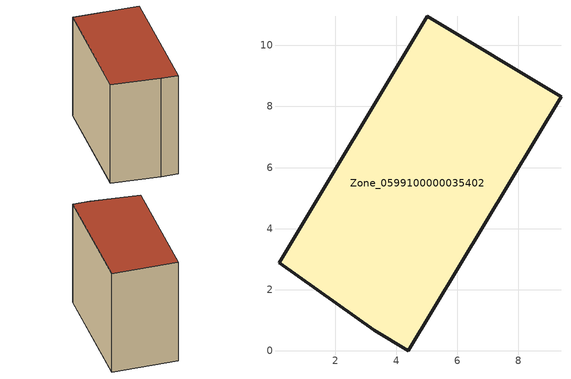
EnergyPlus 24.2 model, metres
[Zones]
Zone_0599100000035402
 floor ground (C_G): 3.27,0.67 0.15,2.88 5.01,10.95 9.39,8.32 4.38,0 z0
 wall outside (C_F): 4.38,0 9.39,8.32 5.01,10.95 0.15,2.88 3.27,0.67 4.38,0 z0:8.58
 roof outside (C_R): 3.27,0.67 4.38,0 9.39,8.32 5.01,10.95 0.15,2.88 z8.58
[BUILDING]
Pand.0599100000035402: North Axis=0; Terrain=City; Loads Convergence Tolerance Value=0.04; Temperature Convergence Tolerance Value=0.4; Solar Distribution=FullExterior; Maximum Number of Warmup Days=25; Minimum Number of Warmup Days=1
[Site:Location]
Rotterdam.The.Hague.AP_ZH_NLD Design_Conditions: Latitude=51.96; Longitude=4.45; Time Zone=1; Elevation=-4.5
[SITE:GROUNDTEMPERATURE:BUILDINGSURFACE]
18, 18, 18, 18, 18, 18, 18, 18, 18, 18, 18, 18
[MATERIAL] Thermal Absorptance=0.9; Solar Absorptance=0.7; Visible Absorptance=0.7
Name | Roughness | Thickness | Conductivity | Density | Specific Heat
G.TI.1975-1991 | MediumSmooth | 0.15 | 0.288461 | 540 | 1210
F.TI.1975-1991 | Rough | 0.3 | 0.230769 | 1920 | 840
R.TI.1975-1991 | MediumRough | 0.2 | 0.153846 | 1500 | 1000
[CONSTRUCTION]
C_G: G.TI.1975-1991
C_F: F.TI.1975-1991
C_R: R.TI.1975-1991
[ZONE]
Zone_0599100000035402: Type=1; Multiplier=1; Ceiling Height=Autocalculate; Volume=Autocalculate; Floor Area=autocalculate; Part of Total Floor Area=Yes
[ZONEINFILTRATION:DESIGNFLOWRATE]
Infil_Zone_0599100000035402: Zone or ZoneList or Space or SpaceList=Zone_0599100000035402; Schedule=AlwaysOn; Design Flow Rate Calculation Method=Flow/Area; Flow Rate per Floor Area=0.003; Constant Term Coefficient=1; Temperature Term Coefficient=0; Velocity Term Coefficient=0; Velocity Squared Term Coefficient=0
[HVACTEMPLATE:ZONE:IDEALLOADSAIRSYSTEM]
Zone_0599100000035402: Maximum Heating Supply Air Temperature=50; Minimum Cooling Supply Air Temperature=13; Maximum Heating Supply Air Humidity Ratio=0.0156; Minimum Cooling Supply Air Humidity Ratio=0.0077; Heating Limit=NoLimit; Cooling Limit=NoLimit; Dehumidification Control Type=ConstantSensibleHeatRatio; Cooling Sensible Heat Ratio=0.7; Dehumidification Setpoint=60; Humidification Control Type=None; Humidification Setpoint=30; Outdoor Air Method=None; Outdoor Air Flow Rate per Person=0.00944; Outdoor Air Flow Rate per Zone Floor Area=0; Outdoor Air Flow Rate per Zone=0; Demand Controlled Ventilation Type=None; Outdoor Air Economizer Type=NoEconomizer; Heat Recovery Type=None; Sensible Heat Recovery Effectiveness=0.7; Latent Heat Recovery Effectiveness=0.65
[ZONECONTROL:THERMOSTAT]
ThermostatControl_Zone_0599100000035402: Zone or ZoneList=Zone_0599100000035402; Control Type Schedule=DualSetpointControlType; Control 1=Thermostat_Zone_0599100000035402; Temperature Difference Between Cutout And Setpoint=0
[THERMOSTATSETPOINT:DUALSETPOINT]
Thermostat_Zone_0599100000035402: Heating Setpoint Temperature Schedule=HeatingSetpoint_Zone_0599100000035402; Cooling Setpoint Temperature Schedule=CoolingSetpoint_Zone_0599100000035402
[SCHEDULE:COMPACT]
HeatingSetpoint_Zone_0599100000035402: Through: 12/31, For: AllDays, Until: 24:00, 21
CoolingSetpoint_Zone_0599100000035402: Through: 12/31, For: AllDays, Until: 24:00, 24
DualSetpointControlType: Through: 12/31, For: AllDays, Until: 24:00, 4
AlwaysOn: Through: 12/31, For: AllDays, Until: 24:00, 1
